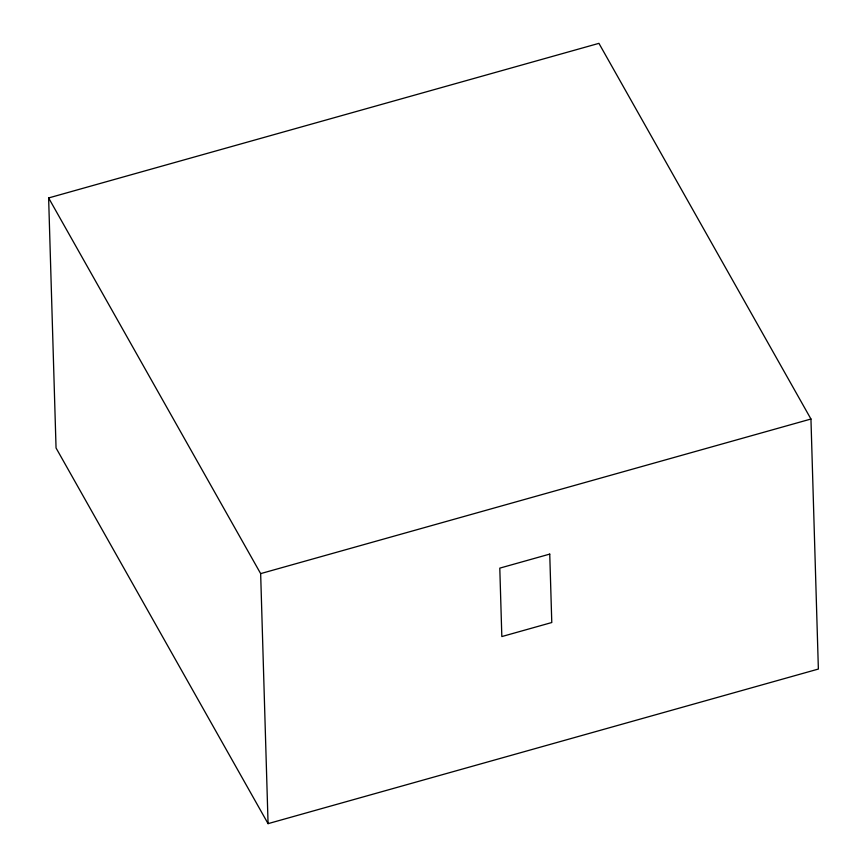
<?xml version="1.0" encoding="UTF-8"?>
<svg xmlns="http://www.w3.org/2000/svg" width="867" height="867" viewBox="0 0 867 867"><rect width="100%" height="100%" fill="white"/><g stroke="black" fill="none" stroke-linecap="round" stroke-linejoin="round"><path stroke-width="1.3" d="M48.628 197.947L598.934 43.35L810.948 419.021L818.372 669.053L268.066 823.65L56.052 447.979L48.628 197.947L260.653 573.618L268.066 823.65M260.653 573.618L810.948 419.021M549.743 554.1L499.793 568.134L501.83 636.562L551.78 622.528L549.743 554.1"/></g></svg>
